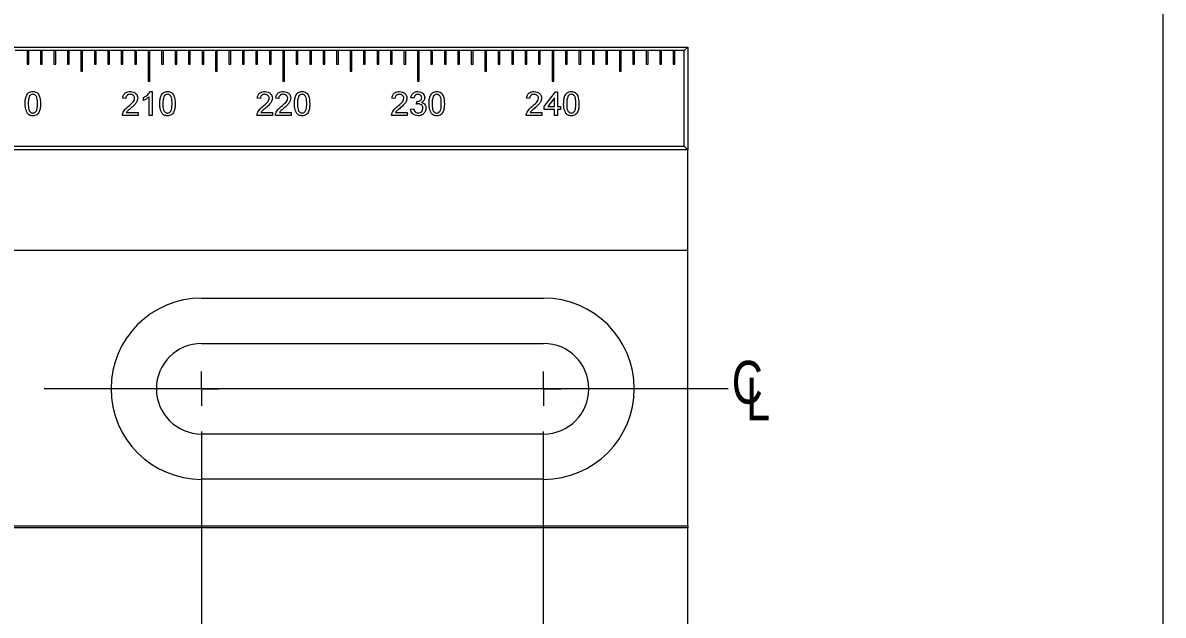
# Model space of a CAD drawing. Header units: inches. Extents: x 0.1 to 10.9, y 0 to 8.5.
# Drawn here: x 8.721 to 10.944, y 5.012 to 6.167 of the extents above; entities that cross this region are included whole.
import ezdxf

# ---------------------------------------------------------------- set-up
doc = ezdxf.new("R2010")
doc.units = ezdxf.units.IN
doc.header["$MEASUREMENT"] = 0
doc.linetypes.add('CENTERX2', pattern=[0.8, 0.5, -0.1, 0.1, -0.1])
doc.styles.add('SLDTEXTSTYLE0', font='TXT', dxfattribs={"width": 0.75})
doc.dimstyles.new('SLDDIMSTYLE2', dxfattribs={"dimtxt": 0.083333, "dimasz": 0.125, "dimexe": 0, "dimexo": 0.0625, "dimgap": 0.020833, "dimtad": 0, "dimtih": 1, "dimtoh": 1, "dimlfac": 1.5, "dimrnd": 1e-09, "dimzin": 12, "dimdsep": 46, "dimtxsty": 'SLDTEXTSTYLE0', "dimblk1": 'NONE', "dimblk2": 'NONE', "dimsah": 1, "dimcen": 0.09, "dimadec": 0, "dimazin": 3, "dimtfac": 1, "dimtofl": 0, "dimtmove": 0, "dimatfit": 3, "dimldrblk": 'NONE', "dimfxl": 1, "dimfrac": 2, "dimtolj": 1, "dimtzin": 12, "dimarcsym": 0})
doc.dimstyles.new('SLDDIMSTYLE5', dxfattribs={"dimtxt": 0.083333, "dimasz": 0.125, "dimexe": 0, "dimexo": 0.0625, "dimgap": 0.020833, "dimtad": 0, "dimtih": 1, "dimtoh": 1, "dimlfac": 1.5, "dimrnd": 1e-09, "dimzin": 12, "dimdsep": 46, "dimtxsty": 'SLDTEXTSTYLE0', "dimsah": 1, "dimcen": 0, "dimadec": 0, "dimazin": 3, "dimtfac": 1, "dimtofl": 0, "dimtmove": 0, "dimatfit": 3, "dimfxl": 1, "dimfrac": 2, "dimtolj": 1, "dimtzin": 12, "dimarcsym": 0})
doc.dimstyles.new('SLDDIMSTYLE6', dxfattribs={"dimtxt": 0.083333, "dimasz": 0.125, "dimexe": 0, "dimexo": 0.0625, "dimgap": 0.020833, "dimtad": 0, "dimtih": 1, "dimtoh": 1, "dimlfac": 1.5, "dimrnd": 1e-09, "dimzin": 12, "dimdsep": 46, "dimtxsty": 'SLDTEXTSTYLE0', "dimsah": 1, "dimcen": 0, "dimadec": 0, "dimazin": 3, "dimtfac": 1, "dimtofl": 0, "dimtmove": 0, "dimatfit": 3, "dimfxl": 1, "dimfrac": 2, "dimtolj": 1, "dimtzin": 12, "dimarcsym": 0})

# ---------------------------------------------------------------- blocks, each defined once
blk = doc.blocks.new('_D_8')
at = {"color": 7, "linetype": 'Continuous', "lineweight": 0}
for p, q in [((9.0697, 5.37), (9.0697, 4.3936)), ((9.1528, 4.3122), (9.1528, 4.3376)), ((9.1528, 4.3376), (9.2852, 4.3376)), ((9.2852, 4.3376), (9.2852, 4.3122)), ((9.1528, 3.8269), (9.1528, 3.8015)), ((9.2852, 3.8015), (9.2852, 3.8269)), ((9.1528, 3.8015), (9.2852, 3.8015))]:
    blk.add_line(p, q, dxfattribs=at)
at = {"color": 7, "linetype": 'Continuous', "lineweight": 18, "char_height": 0.08333, "attachment_point": 1, "rotation": 90, "style": 'SLDTEXTSTYLE0'}
for s, insert in [('8.42in', (9.0285, 4.0575)), ('213.9mm', (9.1778, 3.8269))]:
    blk.add_mtext(s, dxfattribs=dict(at, insert=insert))
blk = doc.blocks.new('_None')
blk = doc.blocks.new('_D_9')
at = {"color": 7, "linetype": 'Continuous', "lineweight": 0}
for p, q in [((9.7364, 4.7873), (9.7364, 5.37)), ((9.6053, 4.5905), (9.7364, 4.7873)), ((9.6053, 4.5905), (9.6053, 4.3936)), ((9.6884, 4.3122), (9.6884, 4.3376)), ((9.6884, 4.3376), (9.8208, 4.3376)), ((9.8208, 4.3376), (9.8208, 4.3122)), ((9.6884, 3.8269), (9.6884, 3.8015)), ((9.8208, 3.8015), (9.8208, 3.8269)), ((9.6884, 3.8015), (9.8208, 3.8015))]:
    blk.add_line(p, q, dxfattribs=at)
at = {"color": 7, "linetype": 'Continuous', "lineweight": 18, "char_height": 0.08333, "attachment_point": 1, "rotation": 90, "style": 'SLDTEXTSTYLE0'}
for s, insert in [('9.42in', (9.5641, 4.0575)), ('239.3mm', (9.7134, 3.8269))]:
    blk.add_mtext(s, dxfattribs=dict(at, insert=insert))
blk = doc.blocks.new('_D_13')
at = {"color": 7, "linetype": 'Continuous', "lineweight": 0}
for p, q in [((6.804, 5.5705), (7.7734, 7.2496)), ((7.7734, 7.2496), (7.9234, 7.2496))]:
    blk.add_line(p, q, dxfattribs=at)
at = {"color": 7, "linetype": 'Continuous', "lineweight": 18}
blk.add_solid([(6.804, 5.5705), (6.8838, 5.6688), (6.8492, 5.6888)], dxfattribs=at)
at = {"color": 7, "linetype": 'Continuous', "lineweight": 18, "char_height": 0.083333, "attachment_point": 1, "style": 'SLDTEXTSTYLE0'}
for s, insert in [('COUNTERBORE FOR USE WITH', (7.9547, 7.2908)), ('#1/4in [M6] CAP SCREW (NOT INCLUDED)', (7.9547, 7.1584))]:
    blk.add_mtext(s, dxfattribs=dict(at, insert=insert))
blk = doc.blocks.new('_D_14')
at = {"color": 7, "linetype": 'Continuous', "lineweight": 0}
for p, q in [((5.7754, 5.5326), (6.8764, 7.7691)), ((6.8764, 7.7691), (7.0264, 7.7691))]:
    blk.add_line(p, q, dxfattribs=at)
at = {"color": 7, "linetype": 'Continuous', "lineweight": 18}
blk.add_solid([(5.7754, 5.5326), (5.8485, 5.6359), (5.8126, 5.6536)], dxfattribs=at)
at = {"color": 7, "linetype": 'Continuous', "lineweight": 18, "attachment_point": 1, "style": 'SLDTEXTSTYLE0'}
for s, insert, char_height in [('COUNTERBORED SLOT FOR USE WITH #1/4in [M6]', (7.0576, 7.8103), 0.083333), ('CAP SCREW AND WASHER (NOT INCLUDED)', (7.0576, 7.6779), 0.083333), ('4 PLACES', (7.0576, 7.5455), 0.08333)]:
    blk.add_mtext(s, dxfattribs=dict(at, insert=insert, char_height=char_height))
blk = doc.blocks.new('SW_SYMBOL_MOD_CL')
at = {"color": 0, "linetype": 'Continuous', "lineweight": 0, "char_height": 30.82, "attachment_point": 5, "style": 'SLDTEXTSTYLE0'}
for s, insert in [('C', (15.75, 23.62)), ('L', (23.62, 11.81))]:
    blk.add_mtext(s, dxfattribs=dict(at, insert=insert))
blk = doc.blocks.new('SW_CENTERMARKSYMBOL_7')
at = {"color": 0, "linetype": 'Continuous', "lineweight": 18}
for q in [(0, 0.0333), (-0.0333, 0), (0, -0.0333), (0.0333, 0)]:
    blk.add_line((0, 0), q, dxfattribs=at)
blk = doc.blocks.new('SW_CENTERMARKSYMBOL_8')
at = {"color": 0, "linetype": 'Continuous', "lineweight": 18}
for q in [(0, 0.0333), (-0.0333, 0), (0, -0.0333), (0.0333, 0)]:
    blk.add_line((0, 0), q, dxfattribs=at)

msp = doc.modelspace()

# ---------------------------------------------------------------- linework, layer by layer
at = {"color": 7, "linetype": 'Continuous', "lineweight": 18}
for p, q in [((10.9445, 0.0356), (10.9445, 8.4506)), ((3.4554, 6.1193), (10.0174, 6.1193)), ((10.0107, 6.1127), (10.0174, 6.1193)), ((10.0174, 6.1193), (10.0174, 5.9193)), ((8.7293, 6.1127), (8.7064, 6.1127)), ((8.7293, 6.1127), (8.7293, 6.086)), ((8.7326, 6.1127), (8.7293, 6.1127)), ((8.7326, 6.086), (8.7326, 6.1127)), ((8.7555, 6.1127), (8.7326, 6.1127)), ((8.7555, 6.1127), (8.7555, 6.086)), ((8.7589, 6.1127), (8.7555, 6.1127)), ((8.7589, 6.086), (8.7589, 6.1127)), ((8.7818, 6.1127), (8.7589, 6.1127)), ((8.7818, 6.1127), (8.7818, 6.086)), ((8.7851, 6.1127), (8.7818, 6.1127)), ((8.7851, 6.086), (8.7851, 6.1127)), ((8.808, 6.1127), (8.7851, 6.1127)), ((8.808, 6.1127), (8.808, 6.086)), ((8.8113, 6.1127), (8.808, 6.1127)), ((8.8113, 6.086), (8.8113, 6.1127)), ((8.8343, 6.1127), (8.8113, 6.1127)), ((8.8343, 6.1127), (8.8343, 6.0727)), ((8.8376, 6.1127), (8.8343, 6.1127)), ((8.8376, 6.0727), (8.8376, 6.1127)), ((8.8605, 6.1127), (8.8376, 6.1127)), ((8.8605, 6.1127), (8.8605, 6.086)), ((8.8638, 6.1127), (8.8605, 6.1127)), ((8.8638, 6.086), (8.8638, 6.1127)), ((8.8868, 6.1127), (8.8638, 6.1127)), ((8.8868, 6.1127), (8.8868, 6.086)), ((8.8901, 6.1127), (8.8868, 6.1127)), ((8.8901, 6.086), (8.8901, 6.1127)), ((8.913, 6.1127), (8.8901, 6.1127)), ((8.913, 6.1127), (8.913, 6.086)), ((8.9163, 6.1127), (8.913, 6.1127)), ((8.9163, 6.086), (8.9163, 6.1127)), ((8.9392, 6.1127), (8.9163, 6.1127)), ((8.9392, 6.1127), (8.9392, 6.086)), ((8.9426, 6.1127), (8.9392, 6.1127)), ((8.9426, 6.086), (8.9426, 6.1127)), ((8.9655, 6.1127), (8.9426, 6.1127)), ((8.9655, 6.1127), (8.9655, 6.0527)), ((8.9688, 6.1127), (8.9655, 6.1127)), ((8.9688, 6.0527), (8.9688, 6.1127)), ((8.9917, 6.1127), (8.9688, 6.1127)), ((8.9917, 6.1127), (8.9917, 6.086)), ((8.9951, 6.1127), (8.9917, 6.1127)), ((8.9951, 6.086), (8.9951, 6.1127)), ((9.018, 6.1127), (8.9951, 6.1127)), ((9.018, 6.1127), (9.018, 6.086)), ((9.0213, 6.1127), (9.018, 6.1127)), ((9.0213, 6.086), (9.0213, 6.1127)), ((9.0442, 6.1127), (9.0213, 6.1127)), ((9.0442, 6.1127), (9.0442, 6.086)), ((9.0476, 6.1127), (9.0442, 6.1127)), ((9.0476, 6.086), (9.0476, 6.1127)), ((9.0705, 6.1127), (9.0476, 6.1127)), ((9.0705, 6.1127), (9.0705, 6.086)), ((9.0738, 6.1127), (9.0705, 6.1127)), ((9.0738, 6.086), (9.0738, 6.1127)), ((9.0967, 6.1127), (9.0738, 6.1127)), ((9.0967, 6.1127), (9.0967, 6.0727)), ((9.1001, 6.1127), (9.0967, 6.1127)), ((9.1001, 6.0727), (9.1001, 6.1127)), ((9.123, 6.1127), (9.1001, 6.1127)), ((9.123, 6.1127), (9.123, 6.086)), ((9.1263, 6.1127), (9.123, 6.1127)), ((9.1263, 6.086), (9.1263, 6.1127)), ((9.1492, 6.1127), (9.1263, 6.1127)), ((9.1492, 6.1127), (9.1492, 6.086)), ((9.1526, 6.1127), (9.1492, 6.1127)), ((9.1526, 6.086), (9.1526, 6.1127)), ((9.1755, 6.1127), (9.1526, 6.1127)), ((9.1755, 6.1127), (9.1755, 6.086)), ((9.1788, 6.1127), (9.1755, 6.1127)), ((9.1788, 6.086), (9.1788, 6.1127)), ((9.2017, 6.1127), (9.1788, 6.1127)), ((9.2017, 6.1127), (9.2017, 6.086)), ((9.205, 6.1127), (9.2017, 6.1127)), ((9.205, 6.086), (9.205, 6.1127)), ((9.228, 6.1127), (9.205, 6.1127)), ((9.228, 6.1127), (9.228, 6.0527)), ((9.2313, 6.1127), (9.228, 6.1127)), ((9.2313, 6.0527), (9.2313, 6.1127)), ((9.2542, 6.1127), (9.2313, 6.1127)), ((9.2542, 6.1127), (9.2542, 6.086)), ((9.2575, 6.1127), (9.2542, 6.1127)), ((9.2575, 6.086), (9.2575, 6.1127)), ((9.2805, 6.1127), (9.2575, 6.1127)), ((9.2805, 6.1127), (9.2805, 6.086)), ((9.2838, 6.1127), (9.2805, 6.1127)), ((9.2838, 6.086), (9.2838, 6.1127)), ((9.3067, 6.1127), (9.2838, 6.1127)), ((9.3067, 6.1127), (9.3067, 6.086)), ((9.31, 6.1127), (9.3067, 6.1127)), ((9.31, 6.086), (9.31, 6.1127)), ((9.3329, 6.1127), (9.31, 6.1127)), ((9.3329, 6.1127), (9.3329, 6.086)), ((9.3363, 6.1127), (9.3329, 6.1127)), ((9.3363, 6.086), (9.3363, 6.1127)), ((9.3592, 6.1127), (9.3363, 6.1127)), ((9.3592, 6.1127), (9.3592, 6.0727)), ((9.3625, 6.1127), (9.3592, 6.1127)), ((9.3625, 6.0727), (9.3625, 6.1127)), ((9.3854, 6.1127), (9.3625, 6.1127)), ((9.3854, 6.1127), (9.3854, 6.086)), ((9.3888, 6.1127), (9.3854, 6.1127)), ((9.3888, 6.086), (9.3888, 6.1127)), ((9.4117, 6.1127), (9.3888, 6.1127)), ((9.4117, 6.1127), (9.4117, 6.086)), ((9.415, 6.1127), (9.4117, 6.1127)), ((9.415, 6.086), (9.415, 6.1127)), ((9.4379, 6.1127), (9.415, 6.1127)), ((9.4379, 6.1127), (9.4379, 6.086)), ((9.4413, 6.1127), (9.4379, 6.1127)), ((9.4413, 6.086), (9.4413, 6.1127)), ((9.4642, 6.1127), (9.4413, 6.1127)), ((9.4642, 6.1127), (9.4642, 6.086)), ((9.4675, 6.1127), (9.4642, 6.1127)), ((9.4675, 6.086), (9.4675, 6.1127)), ((9.4904, 6.1127), (9.4675, 6.1127)), ((9.4904, 6.1127), (9.4904, 6.0527)), ((9.4938, 6.1127), (9.4904, 6.1127)), ((9.4938, 6.0527), (9.4938, 6.1127)), ((9.5167, 6.1127), (9.4938, 6.1127)), ((9.5167, 6.1127), (9.5167, 6.086)), ((9.52, 6.1127), (9.5167, 6.1127)), ((9.52, 6.086), (9.52, 6.1127)), ((9.5429, 6.1127), (9.52, 6.1127)), ((9.5429, 6.1127), (9.5429, 6.086)), ((9.5463, 6.1127), (9.5429, 6.1127)), ((9.5463, 6.086), (9.5463, 6.1127)), ((9.5692, 6.1127), (9.5463, 6.1127)), ((9.5692, 6.1127), (9.5692, 6.086)), ((9.5725, 6.1127), (9.5692, 6.1127)), ((9.5725, 6.086), (9.5725, 6.1127)), ((9.5954, 6.1127), (9.5725, 6.1127)), ((9.5954, 6.1127), (9.5954, 6.086)), ((9.5988, 6.1127), (9.5954, 6.1127)), ((9.5988, 6.086), (9.5988, 6.1127)), ((9.6217, 6.1127), (9.5988, 6.1127)), ((9.6217, 6.1127), (9.6217, 6.0727)), ((9.625, 6.1127), (9.6217, 6.1127)), ((9.625, 6.0727), (9.625, 6.1127)), ((9.6479, 6.1127), (9.625, 6.1127)), ((9.6479, 6.1127), (9.6479, 6.086)), ((9.6512, 6.1127), (9.6479, 6.1127)), ((9.6512, 6.086), (9.6512, 6.1127)), ((9.6742, 6.1127), (9.6512, 6.1127)), ((9.6742, 6.1127), (9.6742, 6.086)), ((9.6775, 6.1127), (9.6742, 6.1127)), ((9.6775, 6.086), (9.6775, 6.1127)), ((9.7004, 6.1127), (9.6775, 6.1127)), ((9.7004, 6.1127), (9.7004, 6.086)), ((9.7037, 6.1127), (9.7004, 6.1127)), ((9.7037, 6.086), (9.7037, 6.1127)), ((9.7267, 6.1127), (9.7037, 6.1127)), ((9.7267, 6.1127), (9.7267, 6.086)), ((9.73, 6.1127), (9.7267, 6.1127)), ((9.73, 6.086), (9.73, 6.1127)), ((9.7529, 6.1127), (9.73, 6.1127)), ((9.7529, 6.1127), (9.7529, 6.0527)), ((9.7562, 6.1127), (9.7529, 6.1127)), ((9.7562, 6.0527), (9.7562, 6.1127)), ((9.7791, 6.1127), (9.7562, 6.1127)), ((9.7791, 6.1127), (9.7791, 6.086)), ((9.7825, 6.1127), (9.7791, 6.1127)), ((9.7825, 6.086), (9.7825, 6.1127)), ((9.8054, 6.1127), (9.7825, 6.1127)), ((9.8054, 6.1127), (9.8054, 6.086)), ((9.8087, 6.1127), (9.8054, 6.1127)), ((9.8087, 6.086), (9.8087, 6.1127)), ((9.8316, 6.1127), (9.8087, 6.1127)), ((9.8316, 6.1127), (9.8316, 6.086)), ((9.835, 6.1127), (9.8316, 6.1127)), ((9.835, 6.086), (9.835, 6.1127)), ((9.8579, 6.1127), (9.835, 6.1127)), ((9.8579, 6.1127), (9.8579, 6.086)), ((9.8612, 6.1127), (9.8579, 6.1127)), ((9.8612, 6.086), (9.8612, 6.1127)), ((9.8841, 6.1127), (9.8612, 6.1127)), ((9.8841, 6.1127), (9.8841, 6.0727)), ((9.8875, 6.1127), (9.8841, 6.1127)), ((9.8875, 6.0727), (9.8875, 6.1127)), ((9.9104, 6.1127), (9.8875, 6.1127)), ((9.9104, 6.1127), (9.9104, 6.086)), ((9.9137, 6.1127), (9.9104, 6.1127)), ((9.9137, 6.086), (9.9137, 6.1127)), ((9.9366, 6.1127), (9.9137, 6.1127)), ((9.9366, 6.1127), (9.9366, 6.086)), ((9.94, 6.1127), (9.9366, 6.1127)), ((9.94, 6.086), (9.94, 6.1127)), ((9.9629, 6.1127), (9.94, 6.1127)), ((9.9629, 6.1127), (9.9629, 6.086)), ((9.9662, 6.1127), (9.9629, 6.1127)), ((9.9662, 6.086), (9.9662, 6.1127)), ((9.9891, 6.1127), (9.9662, 6.1127)), ((9.9891, 6.1127), (9.9891, 6.086)), ((9.9925, 6.1127), (9.9891, 6.1127)), ((9.9925, 6.086), (9.9925, 6.1127)), ((10.0107, 6.1127), (9.9925, 6.1127)), ((10.0107, 5.926), (10.0107, 6.1127)), ((8.7293, 6.086), (8.7326, 6.086)), ((8.7555, 6.086), (8.7589, 6.086)), ((8.7818, 6.086), (8.7851, 6.086)), ((8.808, 6.086), (8.8113, 6.086)), ((8.8343, 6.0727), (8.8376, 6.0727)), ((8.8605, 6.086), (8.8638, 6.086)), ((8.8868, 6.086), (8.8901, 6.086)), ((8.913, 6.086), (8.9163, 6.086)), ((8.9392, 6.086), (8.9426, 6.086)), ((8.9917, 6.086), (8.9951, 6.086)), ((9.018, 6.086), (9.0213, 6.086)), ((9.0442, 6.086), (9.0476, 6.086)), ((9.0705, 6.086), (9.0738, 6.086)), ((9.0967, 6.0727), (9.1001, 6.0727)), ((9.123, 6.086), (9.1263, 6.086)), ((9.1492, 6.086), (9.1526, 6.086)), ((9.1755, 6.086), (9.1788, 6.086)), ((9.2017, 6.086), (9.205, 6.086)), ((9.2542, 6.086), (9.2575, 6.086)), ((9.2805, 6.086), (9.2838, 6.086)), ((9.3067, 6.086), (9.31, 6.086)), ((9.3329, 6.086), (9.3363, 6.086)), ((9.3592, 6.0727), (9.3625, 6.0727)), ((9.3854, 6.086), (9.3888, 6.086)), ((9.4117, 6.086), (9.415, 6.086)), ((9.4379, 6.086), (9.4413, 6.086)), ((9.4642, 6.086), (9.4675, 6.086)), ((9.5167, 6.086), (9.52, 6.086)), ((9.5429, 6.086), (9.5463, 6.086)), ((9.5692, 6.086), (9.5725, 6.086)), ((9.5954, 6.086), (9.5988, 6.086)), ((9.6217, 6.0727), (9.625, 6.0727)), ((9.6479, 6.086), (9.6512, 6.086)), ((9.6742, 6.086), (9.6775, 6.086)), ((9.7004, 6.086), (9.7037, 6.086)), ((9.7267, 6.086), (9.73, 6.086)), ((9.7791, 6.086), (9.7825, 6.086)), ((9.8054, 6.086), (9.8087, 6.086)), ((9.8316, 6.086), (9.835, 6.086)), ((9.8579, 6.086), (9.8612, 6.086)), ((9.8841, 6.0727), (9.8875, 6.0727)), ((9.9104, 6.086), (9.9137, 6.086)), ((9.9366, 6.086), (9.94, 6.086)), ((9.9629, 6.086), (9.9662, 6.086)), ((9.9891, 6.086), (9.9925, 6.086)), ((8.9655, 6.0527), (8.9688, 6.0527)), ((9.228, 6.0527), (9.2313, 6.0527)), ((9.4904, 6.0527), (9.4938, 6.0527)), ((9.7529, 6.0527), (9.7562, 6.0527)), ((8.9693, 6.0327), (8.9731, 6.0327)), ((8.9731, 6.0327), (8.9731, 5.986)), ((9.7372, 6.0033), (9.7594, 6.0321)), ((9.7594, 6.0321), (9.7635, 6.0321)), ((9.7635, 6.0321), (9.7635, 6.0033)), ((8.9217, 6.0189), (8.9157, 6.0195)), ((8.9564, 6.0155), (8.9564, 6.021)), ((8.9672, 5.986), (8.9672, 6.0224)), ((9.1842, 6.0189), (9.1782, 6.0195)), ((9.2201, 6.0189), (9.2141, 6.0195)), ((9.4466, 6.0189), (9.4406, 6.0195)), ((9.4837, 6.0201), (9.4777, 6.0207)), ((9.4885, 6.0081), (9.4891, 6.0135)), ((9.7091, 6.0189), (9.7031, 6.0195)), ((9.7576, 6.0202), (9.7446, 6.0033)), ((9.7576, 6.0033), (9.7576, 6.0202)), ((8.9456, 5.986), (8.9151, 5.986)), ((8.9228, 5.992), (8.9456, 5.992)), ((8.9456, 5.992), (8.9456, 5.986)), ((8.9731, 5.986), (8.9672, 5.986)), ((9.2081, 5.986), (9.1776, 5.986)), ((9.1853, 5.992), (9.2081, 5.992)), ((9.2081, 5.992), (9.2081, 5.986)), ((9.244, 5.986), (9.2135, 5.986)), ((9.2212, 5.992), (9.244, 5.992)), ((9.244, 5.992), (9.244, 5.986)), ((9.4706, 5.986), (9.44, 5.986)), ((9.4477, 5.992), (9.4706, 5.992)), ((9.4706, 5.992), (9.4706, 5.986)), ((9.4771, 5.9986), (9.4831, 5.9992)), ((9.733, 5.986), (9.7025, 5.986)), ((9.7102, 5.992), (9.733, 5.992)), ((9.733, 5.992), (9.733, 5.986)), ((9.7372, 5.9974), (9.7372, 6.0033)), ((9.7576, 5.9974), (9.7372, 5.9974)), ((9.7446, 6.0033), (9.7576, 6.0033)), ((9.7576, 5.986), (9.7576, 5.9974)), ((9.7635, 5.986), (9.7576, 5.986)), ((9.7635, 6.0033), (9.7695, 6.0033)), ((9.7695, 5.9974), (9.7635, 5.9974)), ((9.7635, 5.9974), (9.7635, 5.986)), ((9.7695, 6.0033), (9.7695, 5.9974)), ((10.0174, 5.9193), (3.4554, 5.9193)), ((3.462, 5.926), (10.0107, 5.926)), ((10.0107, 5.926), (10.0174, 5.9193)), ((10.0174, 5.7229), (10.0174, 5.9193)), ((10.0174, 5.7229), (3.4554, 5.7229)), ((10.0174, 5.1857), (10.0174, 5.7229)), ((9.0697, 5.63), (9.7364, 5.63)), ((9.0697, 5.5417), (9.7364, 5.5417)), ((9.7364, 5.365), (9.0697, 5.365)), ((9.7364, 5.2767), (9.0697, 5.2767)), ((3.4554, 5.1857), (10.0174, 5.1857)), ((10.0174, 5.1824), (3.4554, 5.1824)), ((10.0174, 5.1857), (10.0174, 5.1824)), ((10.0174, 4.9873), (10.0174, 5.1824))]:
    msp.add_line(p, q, dxfattribs=at)
at = {"color": 7, "linetype": 'CENTERX2', "lineweight": 18, "ltscale": 2.666667}
msp.add_line((10.0961, 5.4533), (3.3766, 5.4533), dxfattribs=at)
at = {"color": 7, "linetype": 'Continuous', "lineweight": 18}
for centre, radius, start, end in [((9.0697, 5.4533), 0.1767, 90, 270), ((9.7364, 5.4533), 0.1767, 270, 90), ((9.0697, 5.4533), 0.0883, 90, 270), ((9.7364, 5.4533), 0.0883, 270, 90)]:
    msp.add_arc(centre, radius, start, end, dxfattribs=at)
for points, knots in [([(8.7256, 6.009), (8.7257, 6.0116), (8.7258, 6.0169), (8.7274, 6.0234), (8.73, 6.0281), (8.7329, 6.0308), (8.7366, 6.0324), (8.7393, 6.0326), (8.7406, 6.0327)], [0, 0, 0, 0, 0.25049, 0.500349, 0.625423, 0.750205, 0.87498, 1, 1, 1, 1]), ([(8.7405, 6.0273), (8.7391, 6.0271), (8.7367, 6.0267), (8.735, 6.0249), (8.7343, 6.0241)], [0, 0, 0, 0, 0.55834, 1, 1, 1, 1]), ([(8.7496, 6.009), (8.7495, 6.0129), (8.7495, 6.0176), (8.7476, 6.0231), (8.7458, 6.0253), (8.7434, 6.027), (8.7415, 6.0272), (8.7405, 6.0273)], [0, 0, 0, 0, 0.500352, 0.625529, 0.750516, 0.875255, 1, 1, 1, 1]), ([(8.7406, 6.0327), (8.7419, 6.0326), (8.7446, 6.0324), (8.7483, 6.0308), (8.7512, 6.0281), (8.7549, 6.021), (8.7553, 6.0143), (8.7555, 6.009)], [0, 0, 0, 0, 0.1253833, 0.2506337, 0.3757012, 0.5011173, 1, 1, 1, 1]), ([(8.9157, 6.0195), (8.9161, 6.0216), (8.9167, 6.0257), (8.9208, 6.0303), (8.9258, 6.0324), (8.929, 6.0326), (8.9307, 6.0327)], [0, 0, 0, 0, 0.280256, 0.558866, 0.779117, 1, 1, 1, 1]), ([(8.9305, 6.0273), (8.9292, 6.0272), (8.9267, 6.027), (8.9236, 6.0249), (8.9219, 6.0219), (8.9218, 6.0199), (8.9217, 6.0189)], [0, 0, 0, 0, 0.280431, 0.55946, 0.779357, 1, 1, 1, 1]), ([(8.939, 6.0197), (8.9389, 6.0209), (8.9386, 6.0233), (8.9362, 6.0258), (8.9333, 6.0271), (8.9315, 6.0272), (8.9305, 6.0273)], [0, 0, 0, 0, 0.279069, 0.55859, 0.779053, 1, 1, 1, 1]), ([(8.9307, 6.0327), (8.9327, 6.0325), (8.9368, 6.0322), (8.9416, 6.029), (8.9446, 6.0246), (8.9449, 6.0214), (8.945, 6.0198)], [0, 0, 0, 0, 0.280492, 0.559664, 0.7797671, 1, 1, 1, 1]), ([(8.9564, 6.021), (8.9593, 6.0226), (8.9645, 6.0256), (8.9678, 6.0305), (8.9693, 6.0327)], [0, 0, 0, 0, 0.560432, 1, 1, 1, 1]), ([(8.9881, 6.009), (8.9882, 6.0116), (8.9883, 6.0169), (8.9898, 6.0234), (8.9925, 6.0281), (8.9954, 6.0308), (8.9991, 6.0324), (9.0017, 6.0326), (9.0031, 6.0327)], [0, 0, 0, 0, 0.25049, 0.500349, 0.625423, 0.750205, 0.87498, 1, 1, 1, 1]), ([(9.003, 6.0273), (9.0016, 6.0271), (8.9991, 6.0267), (8.9975, 6.0249), (8.9968, 6.0241)], [0, 0, 0, 0, 0.55834, 1, 1, 1, 1]), ([(9.012, 6.009), (9.012, 6.0129), (9.0119, 6.0176), (9.0101, 6.0231), (9.0083, 6.0253), (9.0059, 6.027), (9.0039, 6.0272), (9.003, 6.0273)], [0, 0, 0, 0, 0.500352, 0.625529, 0.750516, 0.875255, 1, 1, 1, 1]), ([(9.0031, 6.0327), (9.0044, 6.0326), (9.007, 6.0324), (9.0107, 6.0308), (9.0137, 6.0281), (9.0174, 6.021), (9.0177, 6.0143), (9.018, 6.009)], [0, 0, 0, 0, 0.125383, 0.250634, 0.375701, 0.501117, 1, 1, 1, 1]), ([(9.1782, 6.0195), (9.1785, 6.0216), (9.1792, 6.0257), (9.1832, 6.0303), (9.1882, 6.0324), (9.1915, 6.0326), (9.1931, 6.0327)], [0, 0, 0, 0, 0.2802565, 0.5588664, 0.7791167, 1, 1, 1, 1]), ([(9.193, 6.0273), (9.1917, 6.0272), (9.1891, 6.027), (9.186, 6.0249), (9.1844, 6.0219), (9.1842, 6.0199), (9.1842, 6.0189)], [0, 0, 0, 0, 0.2804308, 0.5594605, 0.7793567, 1, 1, 1, 1]), ([(9.2015, 6.0197), (9.2014, 6.0209), (9.201, 6.0233), (9.1986, 6.0258), (9.1958, 6.0271), (9.1939, 6.0272), (9.193, 6.0273)], [0, 0, 0, 0, 0.279069, 0.55859, 0.779053, 1, 1, 1, 1]), ([(9.1931, 6.0327), (9.1952, 6.0325), (9.1992, 6.0322), (9.2041, 6.029), (9.2071, 6.0246), (9.2073, 6.0214), (9.2075, 6.0198)], [0, 0, 0, 0, 0.280492, 0.559664, 0.779767, 1, 1, 1, 1]), ([(9.2141, 6.0195), (9.2144, 6.0216), (9.2151, 6.0257), (9.2191, 6.0303), (9.2241, 6.0324), (9.2274, 6.0326), (9.229, 6.0327)], [0, 0, 0, 0, 0.280256, 0.558866, 0.779117, 1, 1, 1, 1]), ([(9.2289, 6.0273), (9.2276, 6.0272), (9.225, 6.027), (9.2219, 6.0249), (9.2203, 6.0219), (9.2201, 6.0199), (9.2201, 6.0189)], [0, 0, 0, 0, 0.280431, 0.55946, 0.779357, 1, 1, 1, 1]), ([(9.2374, 6.0197), (9.2372, 6.0209), (9.2369, 6.0233), (9.2345, 6.0258), (9.2317, 6.0271), (9.2298, 6.0272), (9.2289, 6.0273)], [0, 0, 0, 0, 0.2790686, 0.5585904, 0.779053, 1, 1, 1, 1]), ([(9.229, 6.0327), (9.2311, 6.0325), (9.2351, 6.0322), (9.24, 6.029), (9.243, 6.0246), (9.2432, 6.0214), (9.2434, 6.0198)], [0, 0, 0, 0, 0.280492, 0.559664, 0.7797671, 1, 1, 1, 1]), ([(9.2506, 6.009), (9.2506, 6.0116), (9.2508, 6.0169), (9.2523, 6.0234), (9.2549, 6.0281), (9.2578, 6.0308), (9.2616, 6.0324), (9.2642, 6.0326), (9.2655, 6.0327)], [0, 0, 0, 0, 0.25049, 0.500349, 0.625423, 0.750205, 0.87498, 1, 1, 1, 1]), ([(9.2655, 6.0273), (9.2641, 6.0271), (9.2616, 6.0267), (9.26, 6.0249), (9.2593, 6.0241)], [0, 0, 0, 0, 0.55834, 1, 1, 1, 1]), ([(9.2655, 6.0327), (9.2668, 6.0326), (9.2695, 6.0324), (9.2732, 6.0308), (9.2762, 6.0281), (9.2799, 6.021), (9.2802, 6.0143), (9.2805, 6.009)], [0, 0, 0, 0, 0.125383, 0.250634, 0.375701, 0.501117, 1, 1, 1, 1]), ([(9.2745, 6.009), (9.2745, 6.0129), (9.2744, 6.0176), (9.2725, 6.0231), (9.2707, 6.0253), (9.2683, 6.027), (9.2664, 6.0272), (9.2655, 6.0273)], [0, 0, 0, 0, 0.5003519, 0.6255292, 0.7505162, 0.8752553, 1, 1, 1, 1]), ([(9.4406, 6.0195), (9.441, 6.0216), (9.4417, 6.0257), (9.4457, 6.0303), (9.4507, 6.0324), (9.454, 6.0326), (9.4556, 6.0327)], [0, 0, 0, 0, 0.280256, 0.558866, 0.779117, 1, 1, 1, 1]), ([(9.4555, 6.0273), (9.4542, 6.0272), (9.4516, 6.027), (9.4485, 6.0249), (9.4469, 6.0219), (9.4467, 6.0199), (9.4466, 6.0189)], [0, 0, 0, 0, 0.280431, 0.55946, 0.779357, 1, 1, 1, 1]), ([(9.464, 6.0197), (9.4638, 6.0209), (9.4635, 6.0233), (9.4611, 6.0258), (9.4583, 6.0271), (9.4564, 6.0272), (9.4555, 6.0273)], [0, 0, 0, 0, 0.279069, 0.55859, 0.779053, 1, 1, 1, 1]), ([(9.4556, 6.0327), (9.4576, 6.0325), (9.4617, 6.0322), (9.4666, 6.029), (9.4695, 6.0246), (9.4698, 6.0214), (9.47, 6.0198)], [0, 0, 0, 0, 0.280492, 0.559664, 0.779767, 1, 1, 1, 1]), ([(9.4777, 6.0207), (9.4782, 6.0225), (9.4791, 6.0261), (9.4826, 6.0302), (9.487, 6.0324), (9.4899, 6.0326), (9.4914, 6.0327)], [0, 0, 0, 0, 0.2802532, 0.5595228, 0.7795924, 1, 1, 1, 1]), ([(9.4916, 6.0273), (9.4905, 6.0272), (9.4883, 6.027), (9.4857, 6.0251), (9.4843, 6.0226), (9.4839, 6.0209), (9.4837, 6.0201)], [0, 0, 0, 0, 0.280001, 0.559131, 0.77932, 1, 1, 1, 1]), ([(9.4914, 6.0327), (9.4932, 6.0325), (9.4969, 6.0321), (9.5014, 6.0292), (9.5041, 6.0252), (9.5045, 6.0223), (9.5047, 6.0208)], [0, 0, 0, 0, 0.2802304, 0.5599081, 0.7800147, 1, 1, 1, 1]), ([(9.4987, 6.0206), (9.4986, 6.0216), (9.4983, 6.0237), (9.4964, 6.0259), (9.494, 6.0271), (9.4924, 6.0272), (9.4916, 6.0273)], [0, 0, 0, 0, 0.279505, 0.55883, 0.779231, 1, 1, 1, 1]), ([(9.513, 6.009), (9.5131, 6.0116), (9.5133, 6.0169), (9.5148, 6.0234), (9.5174, 6.0281), (9.5203, 6.0308), (9.524, 6.0324), (9.5267, 6.0326), (9.528, 6.0327)], [0, 0, 0, 0, 0.2504899, 0.5003494, 0.6254231, 0.7502055, 0.8749804, 1, 1, 1, 1]), ([(9.5279, 6.0273), (9.5266, 6.0271), (9.5241, 6.0267), (9.5224, 6.0249), (9.5217, 6.0241)], [0, 0, 0, 0, 0.55834, 1, 1, 1, 1]), ([(9.537, 6.009), (9.5369, 6.0129), (9.5369, 6.0176), (9.535, 6.0231), (9.5332, 6.0253), (9.5308, 6.027), (9.5289, 6.0272), (9.5279, 6.0273)], [0, 0, 0, 0, 0.5003519, 0.6255292, 0.7505162, 0.8752553, 1, 1, 1, 1]), ([(9.528, 6.0327), (9.5293, 6.0326), (9.532, 6.0324), (9.5357, 6.0308), (9.5386, 6.0281), (9.5423, 6.021), (9.5427, 6.0143), (9.543, 6.009)], [0, 0, 0, 0, 0.125383, 0.250634, 0.375701, 0.501117, 1, 1, 1, 1]), ([(9.7031, 6.0195), (9.7035, 6.0216), (9.7041, 6.0257), (9.7082, 6.0303), (9.7132, 6.0324), (9.7164, 6.0326), (9.7181, 6.0327)], [0, 0, 0, 0, 0.280256, 0.558866, 0.779117, 1, 1, 1, 1]), ([(9.7179, 6.0273), (9.7166, 6.0272), (9.7141, 6.027), (9.711, 6.0249), (9.7093, 6.0219), (9.7092, 6.0199), (9.7091, 6.0189)], [0, 0, 0, 0, 0.280431, 0.55946, 0.779357, 1, 1, 1, 1]), ([(9.7264, 6.0197), (9.7263, 6.0209), (9.726, 6.0233), (9.7236, 6.0258), (9.7207, 6.0271), (9.7189, 6.0272), (9.7179, 6.0273)], [0, 0, 0, 0, 0.279069, 0.55859, 0.779053, 1, 1, 1, 1]), ([(9.7181, 6.0327), (9.7201, 6.0325), (9.7242, 6.0322), (9.729, 6.029), (9.732, 6.0246), (9.7323, 6.0214), (9.7324, 6.0198)], [0, 0, 0, 0, 0.280492, 0.559664, 0.779767, 1, 1, 1, 1]), ([(9.7755, 6.009), (9.7756, 6.0116), (9.7757, 6.0169), (9.7772, 6.0234), (9.7799, 6.0281), (9.7828, 6.0308), (9.7865, 6.0324), (9.7891, 6.0326), (9.7905, 6.0327)], [0, 0, 0, 0, 0.25049, 0.500349, 0.625423, 0.750205, 0.87498, 1, 1, 1, 1]), ([(9.7904, 6.0273), (9.789, 6.0271), (9.7865, 6.0267), (9.7849, 6.0249), (9.7842, 6.0241)], [0, 0, 0, 0, 0.55834, 1, 1, 1, 1]), ([(9.7994, 6.009), (9.7994, 6.0129), (9.7993, 6.0176), (9.7975, 6.0231), (9.7957, 6.0253), (9.7933, 6.027), (9.7914, 6.0272), (9.7904, 6.0273)], [0, 0, 0, 0, 0.500352, 0.625529, 0.750516, 0.875255, 1, 1, 1, 1]), ([(9.7905, 6.0327), (9.7918, 6.0326), (9.7944, 6.0324), (9.7981, 6.0308), (9.8011, 6.0281), (9.8048, 6.021), (9.8051, 6.0143), (9.8054, 6.009)], [0, 0, 0, 0, 0.1253833, 0.2506337, 0.3757012, 0.5011173, 1, 1, 1, 1]), ([(8.7302, 5.9899), (8.7286, 5.9933), (8.7257, 5.9994), (8.7257, 6.0061), (8.7256, 6.009)], [0, 0, 0, 0, 0.557973, 1, 1, 1, 1]), ([(8.7343, 6.0241), (8.7333, 6.0214), (8.7316, 6.0165), (8.7316, 6.0113), (8.7316, 6.009)], [0, 0, 0, 0, 0.558062, 1, 1, 1, 1]), ([(8.7316, 6.009), (8.7317, 6.0052), (8.7317, 6.0005), (8.7335, 5.995), (8.7354, 5.9928), (8.7377, 5.9911), (8.7396, 5.9909), (8.7406, 5.9908)], [0, 0, 0, 0, 0.500363, 0.625568, 0.750538, 0.875304, 1, 1, 1, 1]), ([(8.7555, 6.009), (8.7555, 6.0064), (8.7553, 6.0011), (8.7538, 5.9946), (8.7512, 5.99), (8.7483, 5.9872), (8.7446, 5.9856), (8.7419, 5.9855), (8.7406, 5.9854)], [0, 0, 0, 0, 0.250473, 0.500354, 0.625397, 0.750179, 0.874971, 1, 1, 1, 1]), ([(8.7406, 5.9908), (8.7415, 5.9909), (8.7434, 5.9911), (8.7458, 5.9928), (8.7476, 5.995), (8.7495, 6.0005), (8.7495, 6.0052), (8.7496, 6.009)], [0, 0, 0, 0, 0.124658, 0.249391, 0.374377, 0.49959, 1, 1, 1, 1]), ([(8.9157, 5.9901), (8.9172, 5.993), (8.9199, 5.9982), (8.9245, 6.0019), (8.9265, 6.0034)], [0, 0, 0, 0, 0.5583683, 1, 1, 1, 1]), ([(8.9265, 6.0034), (8.9295, 6.006), (8.9336, 6.0096), (8.9382, 6.0151), (8.9388, 6.0182), (8.939, 6.0197)], [0, 0, 0, 0, 0.561302, 0.781371, 1, 1, 1, 1]), ([(8.945, 6.0198), (8.9447, 6.0176), (8.9441, 6.0131), (8.9391, 6.0066), (8.9347, 6.0029), (8.9321, 6.0006)], [0, 0, 0, 0, 0.278756, 0.558831, 1, 1, 1, 1]), ([(8.9672, 6.0224), (8.9653, 6.0208), (8.962, 6.0181), (8.9581, 6.0163), (8.9564, 6.0155)], [0, 0, 0, 0, 0.559705, 1, 1, 1, 1]), ([(8.9926, 5.9899), (8.991, 5.9933), (8.9882, 5.9994), (8.9881, 6.0061), (8.9881, 6.009)], [0, 0, 0, 0, 0.5579733, 1, 1, 1, 1]), ([(8.9968, 6.0241), (8.9958, 6.0214), (8.9941, 6.0165), (8.9941, 6.0113), (8.9941, 6.009)], [0, 0, 0, 0, 0.5580618, 1, 1, 1, 1]), ([(8.9941, 6.009), (8.9941, 6.0052), (8.9942, 6.0005), (8.996, 5.995), (8.9978, 5.9928), (9.0002, 5.9911), (9.0021, 5.9909), (9.0031, 5.9908)], [0, 0, 0, 0, 0.500363, 0.625568, 0.750538, 0.875304, 1, 1, 1, 1]), ([(9.018, 6.009), (9.0179, 6.0064), (9.0178, 6.0011), (9.0163, 5.9946), (9.0137, 5.99), (9.0107, 5.9872), (9.007, 5.9856), (9.0044, 5.9855), (9.0031, 5.9854)], [0, 0, 0, 0, 0.250473, 0.500354, 0.625397, 0.750179, 0.874971, 1, 1, 1, 1]), ([(9.0031, 5.9908), (9.004, 5.9909), (9.0059, 5.9911), (9.0083, 5.9928), (9.0101, 5.995), (9.0119, 6.0005), (9.012, 6.0052), (9.012, 6.009)], [0, 0, 0, 0, 0.1246576, 0.2493906, 0.3743768, 0.4995896, 1, 1, 1, 1]), ([(9.1782, 5.9901), (9.1797, 5.993), (9.1824, 5.9982), (9.1869, 6.0019), (9.189, 6.0034)], [0, 0, 0, 0, 0.558368, 1, 1, 1, 1]), ([(9.189, 6.0034), (9.1919, 6.006), (9.1961, 6.0096), (9.2007, 6.0151), (9.2012, 6.0182), (9.2015, 6.0197)], [0, 0, 0, 0, 0.561302, 0.781371, 1, 1, 1, 1]), ([(9.2075, 6.0198), (9.2072, 6.0176), (9.2065, 6.0131), (9.2015, 6.0066), (9.1972, 6.0029), (9.1945, 6.0006)], [0, 0, 0, 0, 0.278756, 0.558831, 1, 1, 1, 1]), ([(9.2141, 5.9901), (9.2156, 5.993), (9.2183, 5.9982), (9.2228, 6.0019), (9.2249, 6.0034)], [0, 0, 0, 0, 0.558368, 1, 1, 1, 1]), ([(9.2249, 6.0034), (9.2278, 6.006), (9.232, 6.0096), (9.2366, 6.0151), (9.2371, 6.0182), (9.2374, 6.0197)], [0, 0, 0, 0, 0.5613021, 0.7813705, 1, 1, 1, 1]), ([(9.2434, 6.0198), (9.2431, 6.0176), (9.2424, 6.0131), (9.2374, 6.0066), (9.2331, 6.0029), (9.2304, 6.0006)], [0, 0, 0, 0, 0.2787557, 0.5588313, 1, 1, 1, 1]), ([(9.2551, 5.9899), (9.2535, 5.9933), (9.2507, 5.9994), (9.2506, 6.0061), (9.2506, 6.009)], [0, 0, 0, 0, 0.5579733, 1, 1, 1, 1]), ([(9.2593, 6.0241), (9.2583, 6.0214), (9.2565, 6.0165), (9.2565, 6.0113), (9.2566, 6.009)], [0, 0, 0, 0, 0.558062, 1, 1, 1, 1]), ([(9.2566, 6.009), (9.2566, 6.0052), (9.2567, 6.0005), (9.2585, 5.995), (9.2603, 5.9928), (9.2627, 5.9911), (9.2646, 5.9909), (9.2655, 5.9908)], [0, 0, 0, 0, 0.500363, 0.625568, 0.750538, 0.875304, 1, 1, 1, 1]), ([(9.2805, 6.009), (9.2804, 6.0064), (9.2803, 6.0011), (9.2788, 5.9946), (9.2761, 5.99), (9.2732, 5.9872), (9.2695, 5.9856), (9.2668, 5.9855), (9.2655, 5.9854)], [0, 0, 0, 0, 0.250473, 0.500354, 0.625397, 0.750179, 0.874971, 1, 1, 1, 1]), ([(9.2655, 5.9908), (9.2665, 5.9909), (9.2684, 5.9911), (9.2708, 5.9928), (9.2726, 5.995), (9.2744, 6.0005), (9.2745, 6.0052), (9.2745, 6.009)], [0, 0, 0, 0, 0.124658, 0.249391, 0.374377, 0.49959, 1, 1, 1, 1]), ([(9.4407, 5.9901), (9.4422, 5.993), (9.4448, 5.9982), (9.4494, 6.0019), (9.4514, 6.0034)], [0, 0, 0, 0, 0.5583683, 1, 1, 1, 1]), ([(9.4514, 6.0034), (9.4544, 6.006), (9.4586, 6.0096), (9.4632, 6.0151), (9.4637, 6.0182), (9.464, 6.0197)], [0, 0, 0, 0, 0.561302, 0.781371, 1, 1, 1, 1]), ([(9.47, 6.0198), (9.4696, 6.0176), (9.469, 6.0131), (9.464, 6.0066), (9.4597, 6.0029), (9.457, 6.0006)], [0, 0, 0, 0, 0.278756, 0.558831, 1, 1, 1, 1]), ([(9.4923, 6.0088), (9.4916, 6.0087), (9.4903, 6.0086), (9.489, 6.0083), (9.4885, 6.0081)], [0, 0, 0, 0, 0.559772, 1, 1, 1, 1]), ([(9.4891, 6.0135), (9.4892, 6.0135), (9.4895, 6.0135), (9.4898, 6.0135), (9.4899, 6.0135)], [0, 0, 0, 0, 0.560003, 1, 1, 1, 1]), ([(9.4899, 6.0135), (9.4911, 6.0136), (9.4935, 6.0138), (9.4965, 6.0153), (9.4985, 6.0178), (9.4986, 6.0197), (9.4987, 6.0206)], [0, 0, 0, 0, 0.280646, 0.56098, 0.780043, 1, 1, 1, 1]), ([(9.5011, 6.0001), (9.5009, 6.0014), (9.5007, 6.004), (9.4983, 6.0069), (9.4954, 6.0085), (9.4933, 6.0087), (9.4923, 6.0088)], [0, 0, 0, 0, 0.279747, 0.559171, 0.779444, 1, 1, 1, 1]), ([(9.5047, 6.0208), (9.5046, 6.0197), (9.5043, 6.0175), (9.5023, 6.0139), (9.4998, 6.0124), (9.4983, 6.0115)], [0, 0, 0, 0, 0.2804963, 0.5610033, 1, 1, 1, 1]), ([(9.4983, 6.0115), (9.4997, 6.0111), (9.5025, 6.0102), (9.5054, 6.007), (9.5069, 6.0035), (9.507, 6.0012), (9.5071, 6)], [0, 0, 0, 0, 0.279816, 0.559153, 0.77941, 1, 1, 1, 1]), ([(9.5176, 5.9899), (9.516, 5.9933), (9.5131, 5.9994), (9.5131, 6.0061), (9.513, 6.009)], [0, 0, 0, 0, 0.557973, 1, 1, 1, 1]), ([(9.5217, 6.0241), (9.5207, 6.0214), (9.519, 6.0165), (9.519, 6.0113), (9.519, 6.009)], [0, 0, 0, 0, 0.558062, 1, 1, 1, 1]), ([(9.519, 6.009), (9.5191, 6.0052), (9.5191, 6.0005), (9.5209, 5.995), (9.5228, 5.9928), (9.5251, 5.9911), (9.527, 5.9909), (9.528, 5.9908)], [0, 0, 0, 0, 0.5003629, 0.6255677, 0.7505383, 0.8753036, 1, 1, 1, 1]), ([(9.543, 6.009), (9.5429, 6.0064), (9.5427, 6.0011), (9.5412, 5.9946), (9.5386, 5.99), (9.5357, 5.9872), (9.532, 5.9856), (9.5293, 5.9855), (9.528, 5.9854)], [0, 0, 0, 0, 0.250473, 0.500354, 0.625397, 0.750179, 0.874971, 1, 1, 1, 1]), ([(9.528, 5.9908), (9.5289, 5.9909), (9.5308, 5.9911), (9.5332, 5.9928), (9.535, 5.995), (9.5369, 6.0005), (9.5369, 6.0052), (9.537, 6.009)], [0, 0, 0, 0, 0.124658, 0.249391, 0.374377, 0.49959, 1, 1, 1, 1]), ([(9.7031, 5.9901), (9.7046, 5.993), (9.7073, 5.9982), (9.7119, 6.0019), (9.7139, 6.0034)], [0, 0, 0, 0, 0.5583683, 1, 1, 1, 1]), ([(9.7139, 6.0034), (9.7169, 6.006), (9.721, 6.0096), (9.7256, 6.0151), (9.7262, 6.0182), (9.7264, 6.0197)], [0, 0, 0, 0, 0.561302, 0.781371, 1, 1, 1, 1]), ([(9.7324, 6.0198), (9.7321, 6.0176), (9.7315, 6.0131), (9.7265, 6.0066), (9.7221, 6.0029), (9.7195, 6.0006)], [0, 0, 0, 0, 0.278756, 0.558831, 1, 1, 1, 1]), ([(9.78, 5.9899), (9.7784, 5.9933), (9.7756, 5.9994), (9.7755, 6.0061), (9.7755, 6.009)], [0, 0, 0, 0, 0.5579733, 1, 1, 1, 1]), ([(9.7842, 6.0241), (9.7832, 6.0214), (9.7815, 6.0165), (9.7815, 6.0113), (9.7815, 6.009)], [0, 0, 0, 0, 0.558062, 1, 1, 1, 1]), ([(9.7815, 6.009), (9.7815, 6.0052), (9.7816, 6.0005), (9.7834, 5.995), (9.7852, 5.9928), (9.7876, 5.9911), (9.7895, 5.9909), (9.7905, 5.9908)], [0, 0, 0, 0, 0.5003629, 0.6255677, 0.7505383, 0.8753036, 1, 1, 1, 1]), ([(9.8054, 6.009), (9.8053, 6.0064), (9.8052, 6.0011), (9.8037, 5.9946), (9.8011, 5.99), (9.7981, 5.9872), (9.7944, 5.9856), (9.7918, 5.9855), (9.7905, 5.9854)], [0, 0, 0, 0, 0.250473, 0.500354, 0.625397, 0.750179, 0.874971, 1, 1, 1, 1]), ([(9.7905, 5.9908), (9.7914, 5.9909), (9.7933, 5.9911), (9.7957, 5.9928), (9.7975, 5.995), (9.7993, 6.0005), (9.7994, 6.0052), (9.7994, 6.009)], [0, 0, 0, 0, 0.124658, 0.249391, 0.374377, 0.49959, 1, 1, 1, 1]), ([(8.7406, 5.9854), (8.7383, 5.9856), (8.7343, 5.9859), (8.7314, 5.9887), (8.7302, 5.9899)], [0, 0, 0, 0, 0.559716, 1, 1, 1, 1]), ([(8.9151, 5.986), (8.9151, 5.9868), (8.9152, 5.9882), (8.9156, 5.9895), (8.9157, 5.9901)], [0, 0, 0, 0, 0.559966, 1, 1, 1, 1]), ([(8.9321, 6.0006), (8.931, 5.9997), (8.9291, 5.9982), (8.9266, 5.9961), (8.9245, 5.9942), (8.9234, 5.9927), (8.9228, 5.992)], [0, 0, 0, 0, 0.340043, 0.560064, 0.780067, 1, 1, 1, 1]), ([(9.0031, 5.9854), (9.0008, 5.9856), (8.9968, 5.9859), (8.9939, 5.9887), (8.9926, 5.9899)], [0, 0, 0, 0, 0.559716, 1, 1, 1, 1]), ([(9.1776, 5.986), (9.1776, 5.9868), (9.1776, 5.9882), (9.178, 5.9895), (9.1782, 5.9901)], [0, 0, 0, 0, 0.559966, 1, 1, 1, 1]), ([(9.1945, 6.0006), (9.1934, 5.9997), (9.1916, 5.9982), (9.1891, 5.9961), (9.187, 5.9942), (9.1858, 5.9927), (9.1853, 5.992)], [0, 0, 0, 0, 0.340043, 0.560064, 0.780067, 1, 1, 1, 1]), ([(9.2135, 5.986), (9.2135, 5.9868), (9.2135, 5.9882), (9.2139, 5.9895), (9.2141, 5.9901)], [0, 0, 0, 0, 0.559966, 1, 1, 1, 1]), ([(9.2304, 6.0006), (9.2293, 5.9997), (9.2275, 5.9982), (9.225, 5.9961), (9.2229, 5.9942), (9.2217, 5.9927), (9.2212, 5.992)], [0, 0, 0, 0, 0.340043, 0.560064, 0.780067, 1, 1, 1, 1]), ([(9.2655, 5.9854), (9.2633, 5.9856), (9.2593, 5.9859), (9.2564, 5.9887), (9.2551, 5.9899)], [0, 0, 0, 0, 0.559716, 1, 1, 1, 1]), ([(9.44, 5.986), (9.4401, 5.9868), (9.4401, 5.9882), (9.4405, 5.9895), (9.4407, 5.9901)], [0, 0, 0, 0, 0.559966, 1, 1, 1, 1]), ([(9.457, 6.0006), (9.4559, 5.9997), (9.4541, 5.9982), (9.4515, 5.9961), (9.4494, 5.9942), (9.4483, 5.9927), (9.4477, 5.992)], [0, 0, 0, 0, 0.3400428, 0.5600643, 0.7800668, 1, 1, 1, 1]), ([(9.4917, 5.9854), (9.4896, 5.9856), (9.4856, 5.9859), (9.4808, 5.9894), (9.4779, 5.9938), (9.4774, 5.997), (9.4771, 5.9986)], [0, 0, 0, 0, 0.279897, 0.559233, 0.779456, 1, 1, 1, 1]), ([(9.4831, 5.9992), (9.4834, 5.9979), (9.484, 5.9955), (9.486, 5.9925), (9.4889, 5.991), (9.4909, 5.9908), (9.4919, 5.9908)], [0, 0, 0, 0, 0.280865, 0.560038, 0.779614, 1, 1, 1, 1]), ([(9.5071, 6), (9.5068, 5.9978), (9.5062, 5.9934), (9.502, 5.9885), (9.4969, 5.9858), (9.4934, 5.9855), (9.4917, 5.9854)], [0, 0, 0, 0, 0.279408, 0.559105, 0.779378, 1, 1, 1, 1]), ([(9.4919, 5.9908), (9.4933, 5.9909), (9.496, 5.9912), (9.4991, 5.9937), (9.5008, 5.9968), (9.501, 5.999), (9.5011, 6.0001)], [0, 0, 0, 0, 0.279887, 0.559066, 0.779356, 1, 1, 1, 1]), ([(9.528, 5.9854), (9.5257, 5.9856), (9.5217, 5.9859), (9.5188, 5.9887), (9.5176, 5.9899)], [0, 0, 0, 0, 0.559716, 1, 1, 1, 1]), ([(9.7025, 5.986), (9.7025, 5.9868), (9.7026, 5.9882), (9.703, 5.9895), (9.7031, 5.9901)], [0, 0, 0, 0, 0.559966, 1, 1, 1, 1]), ([(9.7195, 6.0006), (9.7184, 5.9997), (9.7165, 5.9982), (9.714, 5.9961), (9.7119, 5.9942), (9.7108, 5.9927), (9.7102, 5.992)], [0, 0, 0, 0, 0.3400428, 0.5600643, 0.7800668, 1, 1, 1, 1]), ([(9.7905, 5.9854), (9.7882, 5.9856), (9.7842, 5.9859), (9.7813, 5.9887), (9.78, 5.9899)], [0, 0, 0, 0, 0.5597157, 1, 1, 1, 1])]:
    msp.add_open_spline(points, degree=3, knots=knots, dxfattribs=at)

# ---------------------------------------------------------------- block references
at = {"color": 7, "linetype": 'Continuous', "lineweight": 0, "xscale": 0.0027037109, "yscale": 0.0027037109, "zscale": 0.0027037109}
msp.add_blockref('SW_SYMBOL_MOD_CL', (10.091, 5.4015), dxfattribs=at)
at = {"color": 7, "linetype": 'Continuous', "lineweight": 0}
for name, p in [('SW_CENTERMARKSYMBOL_7', (9.0697, 5.4533)), ('SW_CENTERMARKSYMBOL_8', (9.7364, 5.4533))]:
    msp.add_blockref(name, p, dxfattribs=at)

# ---------------------------------------------------------------- dimensions: what is measured, and where the dimension line sits
at = {"color": 7, "linetype": 'Continuous', "lineweight": 18}
dim = msp.add_radius_dim(center=(5.7364, 5.4533), mpoint=(5.7754, 5.5326), text='COUNTERBORED SLOT FOR USE WITH #1/4in [M6]\\PCAP SCREW AND WASHER (NOT INCLUDED)\\P4 PLACES', dimstyle='SLDDIMSTYLE6', override={"dimpost": '<>'}, dxfattribs=at)
dim.commit()
dim.dimension.update_dxf_attribs({"geometry": '_D_14', "text_midpoint": (8.3404, 7.7691), "dimtype": 164})
dim = msp.add_diameter_dim_2p(p1=(6.6687, 5.3361), p2=(6.804, 5.5705), text='COUNTERBORE FOR USE WITH\\P#1/4in [M6] CAP SCREW (NOT INCLUDED)', dimstyle='SLDDIMSTYLE5', override={"dimpost": '<>'}, dxfattribs=at)
dim.commit()
dim.dimension.update_dxf_attribs({"geometry": '_D_13', "text_midpoint": (9.0596, 7.2496), "dimtype": 163})
for feature_location, offset, picture, middle in [((9.0697, 5.42), (0, -1.0264), '_D_8', (9.0697, 4.0696)), ((9.7364, 5.42), (-0.1311, -1.0264), '_D_9', (9.6053, 4.0696))]:
    dim = msp.add_ordinate_dim(feature_location=feature_location, offset=offset, dtype=1, origin=(3.4554, 4.7873), dimstyle='SLDDIMSTYLE2', dxfattribs=at)
    dim.commit()
    dim.dimension.update_dxf_attribs({"geometry": picture, "text_midpoint": middle})

doc.saveas('drawing.dxf')
